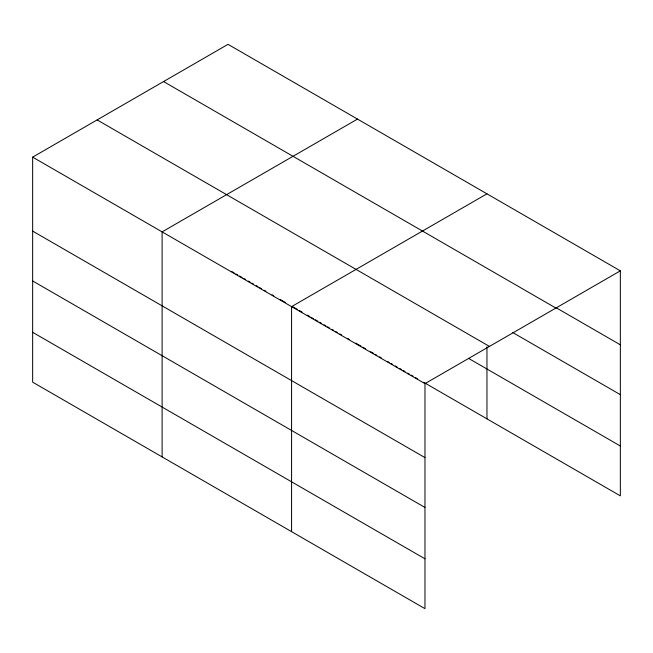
<?xml version="1.0" encoding="UTF-8"?>
<svg xmlns="http://www.w3.org/2000/svg" width="653" height="653" viewBox="0 0 653 653"><rect width="100%" height="100%" fill="white"/><g stroke="black" fill="none" stroke-linecap="round" stroke-linejoin="round"><path stroke-width="0.98" d="M32.65 157.136L424.972 383.637L424.972 608.661L32.65 382.16L32.65 157.136L228.028 44.339L620.35 270.84L620.35 495.864L423.544 382.242M357.493 119.083L162.115 231.88L162.115 456.904M486.958 193.827L291.581 306.624L291.581 531.656M424.972 383.637L620.35 270.84M555.866 307.579L620.35 344.808M163.552 81.56L555.874 308.061M512.581 332.434L620.35 394.657M97.126 119.907L489.448 346.416M468.462 358.326L620.35 446.015M231.554 271.395L234.19 272.921M235.953 273.934L237.716 274.954M239.48 275.974L242.116 277.492M243.879 278.513L245.642 279.533M248.287 281.051L250.042 282.072M251.805 283.092L253.568 284.104M256.213 285.63L257.968 286.651M259.731 287.663L261.494 288.683M264.139 290.21L265.902 291.222M272.064 294.781L273.827 295.801M279.99 299.36L285.271 302.412M292.324 306.477L297.605 309.53M299.368 310.55L302.004 312.069M307.294 315.121L309.938 316.648M311.693 317.668L313.456 318.68M315.219 319.701L317.864 321.227M319.619 322.239L321.382 323.259M324.027 324.786L325.79 325.798M327.545 326.818L329.308 327.839M331.953 329.357L333.716 330.377M335.479 331.398L337.234 332.41M339.878 333.936L341.641 334.956M347.804 338.515L349.567 339.527M355.73 343.086L357.493 344.107M358.375 344.613L361.019 346.139M362.774 347.159L365.419 348.686M370.708 351.73L373.345 353.257M375.108 354.277L376.871 355.297M379.515 356.816L381.27 357.836M387.441 361.395L389.196 362.415M390.959 363.427L392.722 364.447M395.367 365.974L397.13 366.986M399.767 368.512L401.53 369.533M403.293 370.545L405.056 371.565M407.692 373.092L409.455 374.104M411.219 375.124L412.982 376.144M415.618 377.663L417.381 378.683M32.65 231.105L424.972 457.614M32.65 280.953L424.972 507.463M32.65 332.312L424.972 558.821M486.958 346.849L486.958 418.851"/></g></svg>
